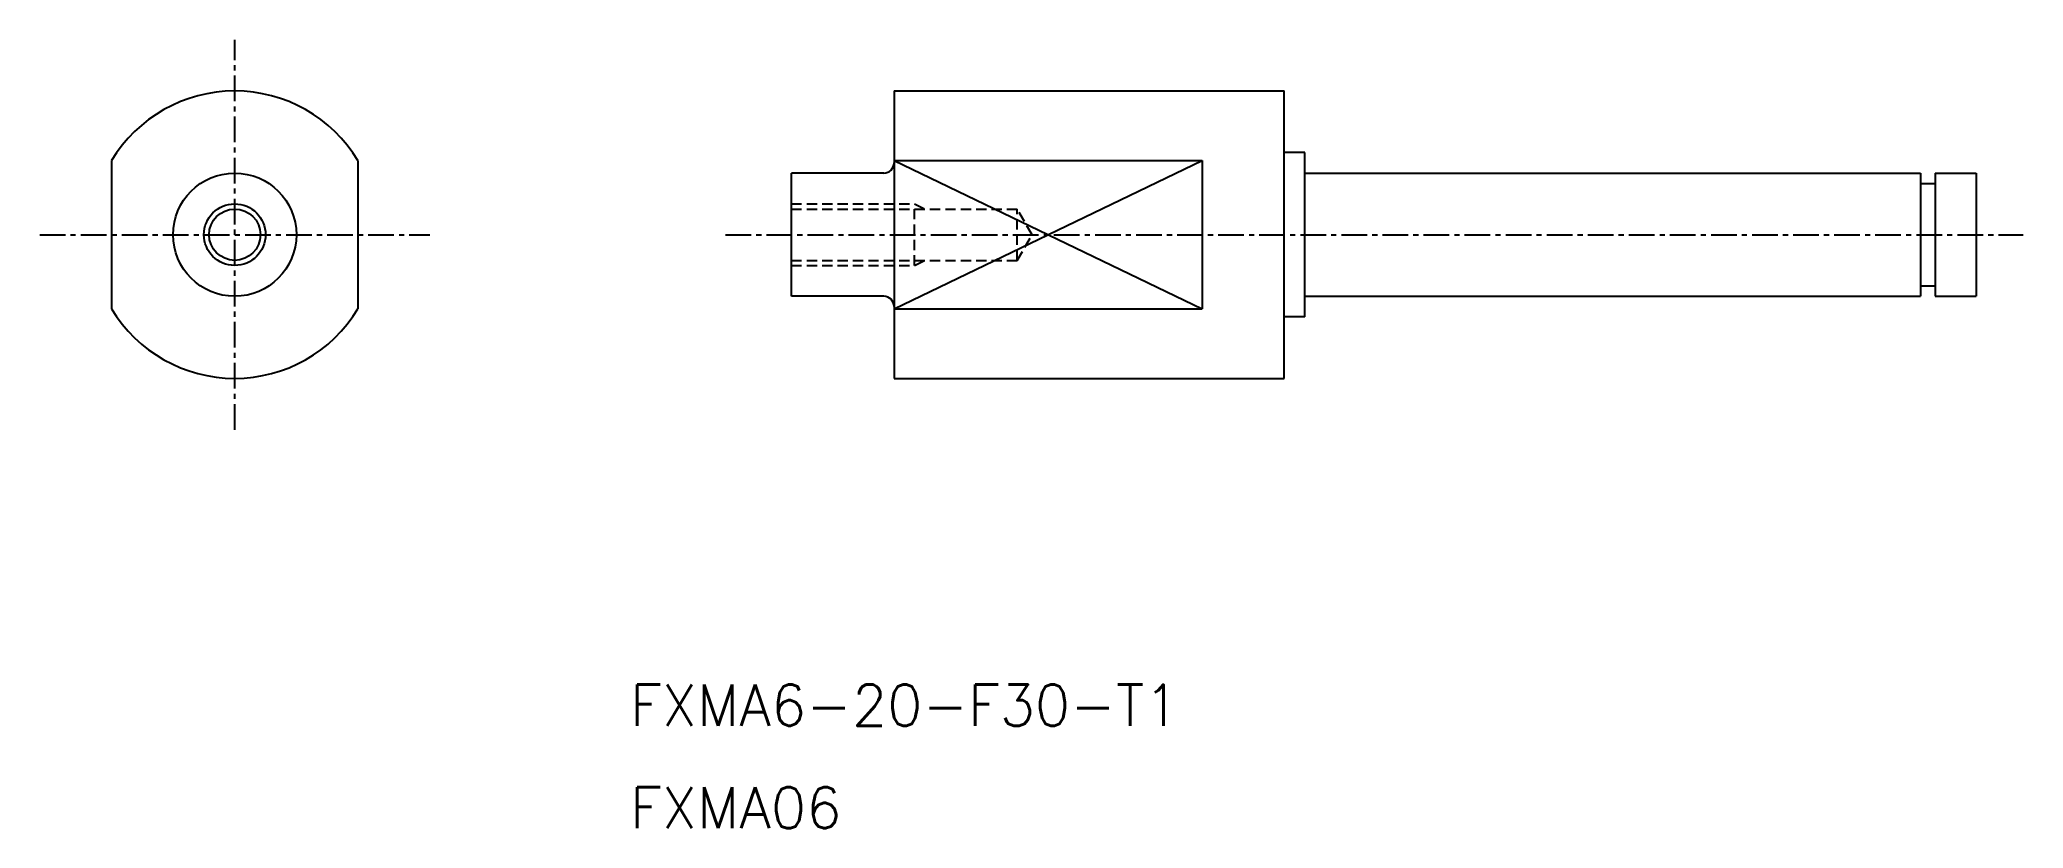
# Model space of a CAD drawing. Extents: x -20848 to -19844, y 30600 to 30848.
# Drawn here: x -20848.3 to -20751.7, y 30809.4 to 30847.8 of the extents above; entities outside this region: 1.
import ezdxf

# ---------------------------------------------------------------- set-up
doc = ezdxf.new("R2010")
doc.units = 0
doc.header["$PDMODE"] = 1
doc.linetypes.add('CENTER', pattern=[2, 1.25, -0.25, 0.25, -0.25])
doc.linetypes.add('DASHED', pattern=[0.75, 0.5, -0.25])
doc.layers.get('0').update_dxf_attribs({"linetype": 'CONTINUOUS'})
doc.layers.add('CENTER', color=1, linetype='CENTER')
doc.styles.add('MISUMI', font='txt.shx')

msp = doc.modelspace()

# ---------------------------------------------------------------- linework, layer by layer
at = {"color": 7, "linetype": 'CONTINUOUS'}
for p, q in [((-20806.675, 30845.274), (-20787.675, 30845.274)), ((-20806.675, 30845.274), (-20806.675, 30831.274)), ((-20787.675, 30831.274), (-20787.675, 30845.274)), ((-20844.784, 30841.88), (-20844.784, 30834.669)), ((-20832.784, 30841.88), (-20832.784, 30834.669)), ((-20806.675, 30841.88), (-20791.675, 30841.88)), ((-20791.675, 30841.88), (-20791.675, 30834.669)), ((-20786.675, 30842.274), (-20787.675, 30842.274)), ((-20786.675, 30834.274), (-20786.675, 30842.274)), ((-20811.675, 30835.274), (-20811.675, 30841.274)), ((-20807.175, 30841.274), (-20811.675, 30841.274)), ((-20786.675, 30841.274), (-20756.675, 30841.274)), ((-20756.675, 30841.274), (-20756.675, 30835.274)), ((-20756.675, 30840.774), (-20755.975, 30840.774)), ((-20755.975, 30841.274), (-20755.975, 30835.274)), ((-20755.975, 30841.274), (-20753.975, 30841.274)), ((-20753.975, 30841.274), (-20753.975, 30835.274)), ((-20807.175, 30835.274), (-20811.675, 30835.274)), ((-20786.675, 30835.274), (-20756.675, 30835.274)), ((-20756.675, 30835.774), (-20755.975, 30835.774)), ((-20755.975, 30835.274), (-20753.975, 30835.274)), ((-20806.675, 30834.669), (-20791.675, 30834.669)), ((-20786.675, 30834.274), (-20787.675, 30834.274)), ((-20806.675, 30831.274), (-20787.675, 30831.274))]:
    msp.add_line(p, q, dxfattribs=at)
at = {"color": 3, "linetype": 'CONTINUOUS'}
for p, q in [((-20806.675, 30841.88), (-20791.675, 30834.669)), ((-20806.675, 30834.669), (-20791.675, 30841.88))]:
    msp.add_line(p, q, dxfattribs=at)
at = {"color": 3, "linetype": 'DASHED'}
for p, q in [((-20811.675, 30839.774), (-20805.675, 30839.774)), ((-20811.675, 30839.774), (-20805.675, 30839.774)), ((-20811.675, 30839.524), (-20800.675, 30839.524)), ((-20805.675, 30836.774), (-20805.675, 30839.774)), ((-20805.675, 30839.774), (-20805.175, 30839.524)), ((-20805.675, 30836.774), (-20805.675, 30839.774)), ((-20800.675, 30837.024), (-20800.675, 30839.524)), ((-20799.953, 30838.274), (-20800.675, 30839.524)), ((-20800.675, 30837.024), (-20799.953, 30838.274)), ((-20811.675, 30837.024), (-20800.675, 30837.024)), ((-20805.675, 30836.774), (-20805.175, 30837.024)), ((-20811.675, 30836.774), (-20805.675, 30836.774)), ((-20811.675, 30836.774), (-20805.675, 30836.774))]:
    msp.add_line(p, q, dxfattribs=at)
at = {"color": 7, "linetype": 'CONTINUOUS'}
for radius in [3, 1.25]:
    msp.add_circle((-20838.784, 30838.274), radius, dxfattribs=at)
at = {"color": 3, "linetype": 'CONTINUOUS'}
msp.add_circle((-20838.784, 30838.274), 1.5, dxfattribs=at)
at = {"color": 7, "linetype": 'CONTINUOUS'}
for centre, radius, start, end in [((-20838.784, 30838.274), 7, 31.00272, 148.99728), ((-20807.175, 30841.774), 0.5, 270, 0), ((-20807.175, 30834.774), 0.5, 0, 90), ((-20838.784, 30838.274), 7, 211.00272, 328.99728)]:
    msp.add_arc(centre, radius, start, end, dxfattribs=at)
msp.add_point((-19844.352, 30599.58), dxfattribs=at)
at = {"layer": 'CENTER', "color": 1, "linetype": 'CENTER'}
for p, q in [((-20838.784, 30828.774), (-20838.784, 30847.774)), ((-20848.284, 30838.274), (-20829.284, 30838.274)), ((-20814.885, 30838.274), (-20751.675, 30838.274))]:
    msp.add_line(p, q, dxfattribs=at)

# ---------------------------------------------------------------- texts
at = {"color": 7, "linetype": 'CONTINUOUS', "style": 'MISUMI'}
for s, p in [('FXMA6-20-F30-T1', (-20819.523, 30814.354)), ('FXMA06', (-20819.523, 30809.354))]:
    msp.add_text(s, height=2, dxfattribs=at).set_placement(p)

doc.saveas('drawing.dxf')
